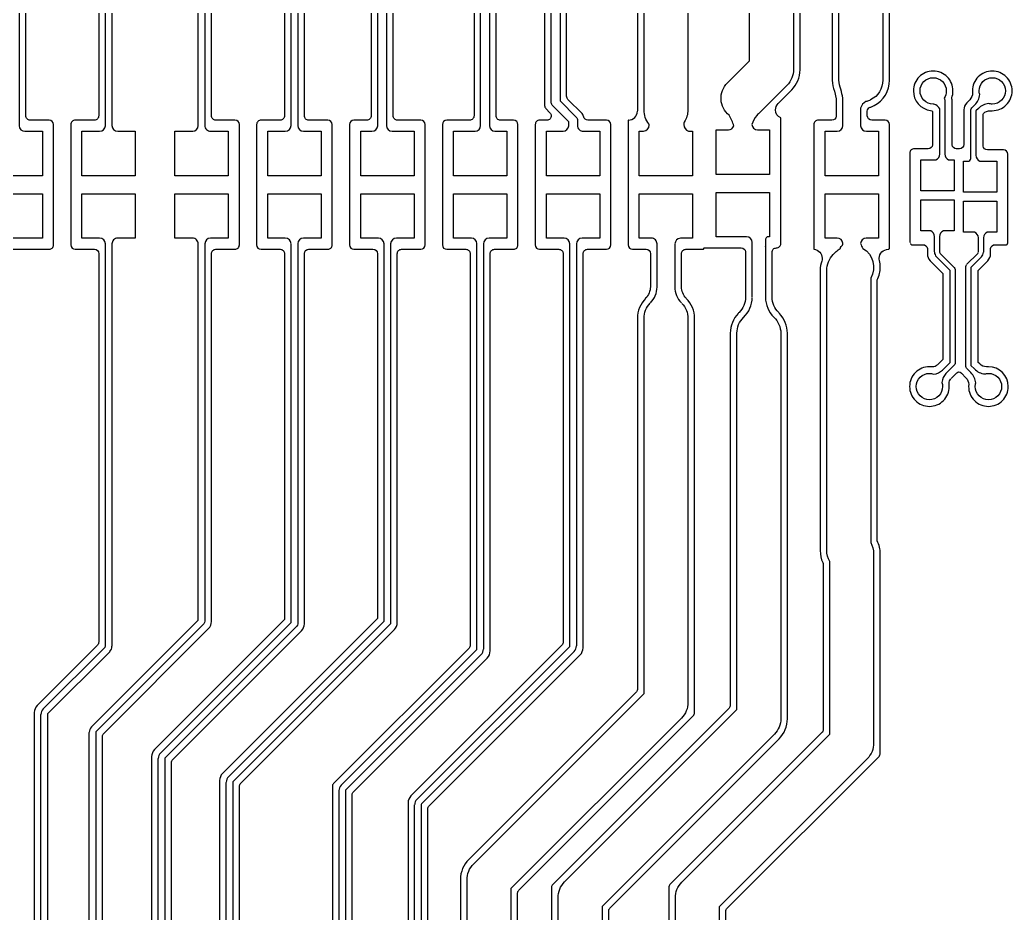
# Model space of a CAD drawing. Extents: x 4328 to 4769, y 264 to 576.
# Drawn here: x 4664.85 to 4676.17, y 452.62 to 462.8 of the extents above; entities that cross this region are included whole.
import ezdxf

# ---------------------------------------------------------------- set-up
doc = ezdxf.new("R2010")
doc.units = 0
doc.layers.add('gbr-dxf_layer0', color=7, linetype='Continuous')

msp = doc.modelspace()

# ---------------------------------------------------------------- linework, layer by layer
at = {"layer": 'gbr-dxf_layer0'}
for p, q in [((4665.904, 472.178), (4665.904, 461.597)), ((4666.963, 471.02), (4666.963, 461.596)), ((4668.021, 467.907), (4668.021, 461.596)), ((4675.281, 460.154), (4675.281, 460.326)), ((4675.338, 460.326), (4675.338, 460.153)), ((4675.78, 460.154), (4675.78, 460.311)), ((4675.837, 460.312), (4675.837, 460.153)), ((4665.829, 455.66), (4665.829, 460.245)), ((4665.904, 460.245), (4665.904, 455.661)), ((4670.139, 460.244), (4670.139, 455.628)), ((4671.198, 460.245), (4671.198, 455.664)), ((4672.32, 460.244), (4672.32, 459.761)), ((4673.353, 460.215), (4673.353, 459.643)), ((4675.646, 460.01), (4675.774, 460.137)), ((4673.353, 459.64), (4673.353, 459.635)), ((4666.951, 455.916), (4665.723, 454.687)), ((4668.01, 455.89), (4666.51, 454.39)), ((4665.119, 454.945), (4665.825, 455.651)), ((4665.878, 455.598), (4665.172, 454.892)), ((4668.517, 454.075), (4670.06, 455.618)), ((4670.113, 455.565), (4668.57, 454.022)), ((4665.094, 444.173), (4665.094, 454.882)), ((4665.169, 454.883), (4665.169, 444.175)), ((4665.644, 444.512), (4665.644, 454.677)), ((4665.719, 454.679), (4665.719, 444.514)), ((4666.432, 444.689), (4666.432, 454.38)), ((4666.507, 454.381), (4666.507, 444.691)), ((4667.206, 444.753), (4667.206, 454.108)), ((4667.281, 454.11), (4667.281, 444.751))]:
    msp.add_line(p, q, dxfattribs=at)
at = {"layer": 'gbr-dxf_layer0', "linetype": 'Continuous'}
for points in [[(4672.793, 461.038), (4672.793, 461.545), (4672.932, 461.545, 0.320614), (4672.992, 461.591, 0.082001), (4672.938, 461.712, -0.443053), (4672.92, 462.082), (4673.172, 462.334), (4673.172, 497.866, -0.199516), (4673.245, 498.043), (4673.502, 498.3, -0.161683), (4673.523, 498.457, -0.223969), (4673.534, 498.487, 0.197902), (4673.582, 498.601), (4673.582, 498.761, 0.40035), (4673.423, 498.919), (4673.088, 498.919), (4673.088, 502.194), (4674.458, 502.194), (4674.458, 498.919), (4674.246, 498.919)], [(4673.672, 497.693), (4673.672, 462.236, -0.205347), (4673.598, 462.053), (4673.274, 461.729, -0.027516), (4673.253, 461.71, 0.101755), (4673.198, 461.607, 0.390944), (4673.262, 461.545), (4673.401, 461.545), (4673.401, 461.038), (4672.793, 461.038)], [(4674.768, 460.818), (4674.768, 461.606, 0.414145), (4674.718, 461.656), (4674.564, 461.656, -0.400007), (4674.514, 461.704), (4674.514, 461.759, -0.288973), (4674.545, 461.803, 0.013702), (4674.561, 461.809, 0.073438), (4674.591, 461.822, 0.280899), (4674.767, 462.112), (4674.767, 468.005, 0.249578), (4675.025, 468.489, 0.249569), (4674.767, 468.973), (4674.767, 469.272, 0.198931), (4674.672, 469.503), (4674.485, 469.69, -0.136152), (4674.475, 469.714), (4674.475, 496.612, -0.136486), (4674.485, 496.636), (4675.02, 497.171, 0.198923), (4675.115, 497.402)], [(4671.922, 475.917), (4668.293, 472.288, 0.198757), (4668.278, 472.253), (4668.278, 470.736, -0.336145), (4668.242, 470.688, 0.751639), (4668.242, 469.567, -0.336075), (4668.278, 469.519), (4668.278, 468.289, 0.19899), (4668.293, 468.254), (4668.843, 467.704, -0.198757), (4668.858, 467.669), (4668.858, 461.706, -0.414253), (4668.808, 461.656), (4668.662, 461.656, 0.414105), (4668.612, 461.606), (4668.612, 460.234, 0.414105), (4668.662, 460.184), (4668.879, 460.184, -0.414082), (4668.929, 460.134), (4668.929, 455.976), (4667.164, 454.21, 0.198961), (4667.131, 454.13), (4667.131, 444.798, -0.199)], [(4667.802, 473.853, -0.341025), (4667.839, 473.805), (4667.839, 473.616, -0.199), (4667.825, 473.58), (4667.477, 473.232, 0.198967), (4667.443, 473.152), (4667.443, 468.356, 0.19896), (4667.477, 468.276), (4667.856, 467.897, -0.199097), (4667.871, 467.862), (4667.871, 461.706, -0.414254), (4667.821, 461.656), (4667.603, 461.656, 0.414253), (4667.553, 461.606), (4667.553, 460.234, 0.414107), (4667.603, 460.184), (4667.821, 460.184, -0.414254), (4667.871, 460.134), (4667.871, 455.963), (4666.389, 454.482, 0.19841), (4666.356, 454.402)], [(4664.845, 473.521), (4664.845, 461.592, 0.401783), (4664.911, 461.529), (4665.111, 461.529), (4665.111, 461.023), (4664.503, 461.023), (4664.503, 461.529), (4664.702, 461.529)], [(4666.583, 444.669), (4666.583, 454.334, -0.198867), (4666.597, 454.37), (4668.064, 455.836, 0.198962), (4668.097, 455.916), (4668.097, 460.134, -0.414254), (4668.147, 460.184), (4668.365, 460.184, 0.414253), (4668.415, 460.234), (4668.415, 461.606, 0.414107), (4668.365, 461.656), (4668.147, 461.656, -0.414254), (4668.097, 461.706), (4668.097, 467.929, 0.198955), (4668.064, 468.009), (4667.685, 468.389, -0.198757), (4667.67, 468.424), (4667.67, 473.085, -0.198831)], [(4671.531, 471.921, -0.127059), (4671.525, 471.945, -0.199011), (4671.539, 471.981), (4672.286, 472.728, -0.198982), (4672.359, 472.758, -0.41409), (4672.461, 472.656), (4672.461, 470.705, -0.199), (4672.446, 470.669), (4672.068, 470.291), (4671.878, 470.234, 0.409137), (4671.305, 469.651, 0.372244), (4671.804, 469.073), (4671.893, 468.964), (4671.893, 461.772, 0.008418), (4671.894, 461.762)], [(4664.772, 460.184), (4665.188, 460.184, 0.414253), (4665.238, 460.234), (4665.238, 461.606, 0.414107), (4665.188, 461.656), (4664.971, 461.656, -0.414254), (4664.921, 461.706), (4664.921, 472.395, -0.729942), (4665.106, 472.454, 0.269993), (4665.641, 472.212, -0.444847), (4665.753, 472.11), (4665.753, 461.706, -0.414228), (4665.703, 461.656), (4665.485, 461.656, 0.414253), (4665.435, 461.606), (4665.435, 460.234, 0.414107), (4665.485, 460.184), (4665.703, 460.184, -0.414082), (4665.753, 460.134), (4665.753, 455.707, -0.199084), (4665.738, 455.671), (4665.051, 454.984, 0.198462), (4665.018, 454.904), (4665.018, 444.22, -0.199268)], [(4669.835, 472.516, 0.25746), (4669.698, 472.44), (4669.698, 465.925), (4670.192, 465.431, -0.207121), (4670.206, 465.394), (4670.206, 461.596)], [(4665.971, 461.529), (4666.17, 461.529), (4666.17, 461.023), (4665.562, 461.023), (4665.562, 461.529), (4665.763, 461.529, 0.404715), (4665.829, 461.593), (4665.829, 472.182, 0.40692), (4665.667, 472.341)], [(4670.106, 461.596), (4670.106, 465.375), (4669.612, 465.869, -0.207121), (4669.598, 465.906), (4669.598, 472.351)], [(4666.963, 461.595, 0.414243), (4667.028, 461.529), (4667.229, 461.529), (4667.229, 461.023), (4666.621, 461.023), (4666.621, 461.529), (4666.824, 461.529, 0.401101), (4666.888, 461.594), (4666.888, 471.024, 0.386602), (4666.738, 471.183, -0.402778), (4666.299, 471.639, -0.319945), (4666.607, 472.071)], [(4665.129, 443.734), (4665.129, 443.758, -0.198855), (4665.144, 443.793), (4665.762, 444.412, 0.198961), (4665.795, 444.492), (4665.795, 454.632, -0.199), (4665.81, 454.667), (4667.005, 455.862, 0.198962), (4667.038, 455.942), (4667.038, 460.134, -0.414254), (4667.088, 460.184), (4667.306, 460.184, 0.414253), (4667.356, 460.234), (4667.356, 461.606, 0.414107), (4667.306, 461.656), (4667.088, 461.656, -0.414254), (4667.038, 461.706), (4667.038, 471.036), (4667.124, 471.187, 0.225517), (4667.339, 471.639)], [(4669.505, 444.882), (4669.505, 453.806, -0.198855), (4669.52, 453.841), (4671.24, 455.562, 0.198961), (4671.274, 455.642), (4671.274, 460.134, -0.414253), (4671.324, 460.184), (4671.541, 460.184, 0.414095), (4671.591, 460.234), (4671.591, 461.606, 0.414145), (4671.541, 461.656), (4671.329, 461.656, -0.331033), (4671.281, 461.692), (4671.275, 461.711, 0.124031), (4671.263, 461.732), (4671.102, 461.892, -0.198874), (4671.087, 461.928), (4671.087, 470.924, -0.035543), (4671.088, 470.931), (4671.252, 471.104, 0.298957), (4671.603, 471.639)], [(4671.21, 461.595, 0.414243), (4671.276, 461.529), (4671.464, 461.529), (4671.464, 461.023), (4670.856, 461.023), (4670.856, 461.529), (4671.046, 461.529, 0.393533), (4671.11, 461.592), (4671.11, 461.636), (4670.928, 461.818, -0.208823), (4670.912, 461.855), (4670.912, 470.996, -0.203655), (4670.926, 471.032)], [(4671.055, 471.02), (4671.012, 470.977), (4671.012, 461.876), (4671.196, 461.692, -0.213161), (4671.21, 461.653), (4671.21, 461.597)], [(4669.033, 461.595, 0.406183), (4669.097, 461.529), (4669.347, 461.529), (4669.347, 461.023), (4668.739, 461.023), (4668.739, 461.529), (4668.868, 461.529, 0.401522), (4668.933, 461.592), (4668.933, 467.721), (4668.369, 468.285, -0.213206), (4668.354, 468.324), (4668.354, 469.547, 0.307299), (4668.251, 469.697, -0.317094), (4667.948, 470.127, -0.315987), (4668.249, 470.557, 0.311841), (4668.354, 470.709)], [(4668.561, 469.699, 0.306313), (4668.454, 469.551), (4668.454, 468.341), (4669.017, 467.778, -0.208823), (4669.033, 467.741), (4669.033, 461.596)], [(4672.344, 469.673, -0.012721), (4672.345, 469.65, -0.068064), (4672.328, 469.528), (4672.396, 469.46, -0.202686), (4672.469, 469.28), (4672.469, 461.772, -0.146479), (4672.428, 461.635, 0.082932), (4672.423, 461.608)], [(4673.603, 454.834), (4673.603, 459.228, 0.192583), (4673.513, 459.453, 0.023305), (4673.504, 459.463, -0.203861), (4673.429, 459.64, 0.018), (4673.428, 459.65), (4673.428, 460.15, -0.414261), (4673.478, 460.2, 0.414242), (4673.528, 460.25), (4673.528, 461.681, -0.294252), (4673.468, 461.774, -0.19881), (4673.498, 461.846), (4673.652, 462, 0.199064), (4673.747, 462.23), (4673.747, 469.427, -0.414253), (4673.797, 469.478)], [(4672.027, 461.601, 0.044166), (4672.025, 461.614, -0.173135), (4671.969, 461.772), (4671.969, 469.036)], [(4670.432, 467.93, 0.118138), (4670.659, 468.08, -0.207749), (4670.734, 468.112, -0.414087), (4670.836, 468.01), (4670.836, 461.823, 0.199), (4670.85, 461.788), (4670.897, 461.741, -0.198964), (4670.912, 461.706, -0.414253), (4670.862, 461.656), (4670.779, 461.656, 0.414253), (4670.729, 461.606), (4670.729, 460.234, 0.414107), (4670.779, 460.184), (4670.997, 460.184, -0.414254), (4671.047, 460.134), (4671.047, 455.71, -0.199011), (4671.032, 455.674), (4669.312, 453.954, 0.19841), (4669.279, 453.874)], [(4674.746, 468.148, 0.208693), (4674.691, 468.03), (4674.691, 462.112, -0.285783), (4674.552, 461.887, -0.115554), (4674.538, 461.881, -0.043224), (4674.497, 461.868, 0.20799), (4674.438, 461.794), (4674.438, 461.592, 0.402864), (4674.504, 461.529), (4674.641, 461.529), (4674.641, 461.023), (4674.033, 461.023), (4674.033, 461.529), (4674.171, 461.529, 0.406183), (4674.235, 461.595)], [(4674.235, 461.597), (4674.235, 461.908, 0.002698), (4674.214, 462.008, -0.107266), (4674.191, 462.112), (4674.191, 468.028, 0.212046), (4674.137, 468.148)], [(4670.215, 455.606), (4670.215, 460.134, -0.414254), (4670.265, 460.184), (4670.482, 460.184, 0.414253), (4670.532, 460.234), (4670.532, 461.606, 0.414107), (4670.482, 461.656), (4670.332, 461.656, -0.414254), (4670.282, 461.706), (4670.282, 465.395, 0.198941), (4670.245, 465.484), (4669.788, 465.942, -0.198811), (4669.773, 465.977), (4669.773, 467.894, -0.413717), (4669.875, 467.996, -0.138023), (4669.929, 467.981, 0.050577), (4670.035, 467.93)], [(4674.115, 468.005), (4674.115, 462.112, 0.100245), (4674.141, 461.985), (4674.159, 461.9), (4674.159, 461.701, -0.38194), (4674.109, 461.656), (4673.955, 461.656, 0.414253), (4673.905, 461.606), (4673.905, 460.184, -0.38969), (4673.999, 460.082, -0.080659), (4673.994, 460.05, 0.080576), (4673.977, 459.947), (4673.977, 456.75, 0.10755), (4674.006, 456.614), (4674.011, 456.604), (4674.011, 454.71, -0.198855), (4673.996, 454.675), (4672.265, 452.944, 0.198757), (4672.251, 452.909), (4672.251, 443.041)], [(4668.088, 461.529), (4668.288, 461.529), (4668.288, 461.023), (4667.68, 461.023), (4667.68, 461.529), (4667.88, 461.529, 0.409828), (4667.946, 461.594), (4667.946, 467.908)], [(4667.357, 444.73), (4667.357, 454.063, -0.199011), (4667.372, 454.098), (4669.123, 455.849, 0.198967), (4669.156, 455.929), (4669.156, 460.134, -0.414257), (4669.206, 460.184), (4669.424, 460.184, 0.414105), (4669.474, 460.234), (4669.474, 461.606, 0.414105), (4669.424, 461.656), (4669.159, 461.656, -0.414254), (4669.109, 461.706), (4669.109, 467.773, 0.198855)], [(4670.031, 465.323), (4670.031, 461.706, -0.414254), (4669.981, 461.656), (4669.72, 461.656, 0.414095), (4669.67, 461.606), (4669.67, 460.234, 0.414145), (4669.72, 460.184), (4669.938, 460.184, -0.414254), (4669.988, 460.134), (4669.988, 455.674, -0.199011), (4669.974, 455.638), (4668.43, 454.095, 0.198964), (4668.416, 454.06), (4668.416, 445.002)], [(4675.681, 461.888), (4675.647, 461.853, 0.198816), (4675.615, 461.775), (4675.615, 461.378, -0.399877), (4675.565, 461.331), (4675.529, 461.331, -0.381941), (4675.48, 461.375), (4675.48, 461.886, 0.054996), (4675.477, 461.91, 0.090037), (4675.491, 461.99, 0.414223), (4675.265, 462.216, 0.41422), (4675.039, 461.99, 0.37636), (4675.236, 461.766, -0.133344), (4675.259, 461.756), (4675.259, 461.375, -0.381798), (4675.209, 461.331), (4675.049, 461.331, 0.414254), (4674.999, 461.281), (4674.999, 460.843)], [(4675.838, 461.733, -0.196738), (4675.916, 461.764, -0.015819), (4675.922, 461.764, 0.018795), (4675.939, 461.764, 0.414222), (4676.165, 461.99, 0.414224), (4675.939, 462.216, 0.41422), (4675.713, 461.99, 0.018484), (4675.714, 461.973, -0.015093), (4675.714, 461.967, -0.197843), (4675.682, 461.889)], [(4675.115, 461.99, -0.414224), (4675.265, 462.14, -0.414224), (4675.415, 461.99, -0.148892), (4675.39, 461.906, -0.194008), (4675.398, 461.886), (4675.398, 461.792)], [(4675.74, 461.831, 0.17422), (4675.795, 461.949, -0.069457), (4675.789, 461.99, -0.414224), (4675.939, 462.14, -0.414224), (4676.089, 461.99, -0.414224), (4675.939, 461.84, -0.069747), (4675.898, 461.845, 0.175148), (4675.78, 461.79), (4675.753, 461.764), (4675.753, 461.257)], [(4675.341, 461.271), (4675.341, 461.784, 0.172895), (4675.274, 461.84, -0.014384), (4675.265, 461.84, -0.414224), (4675.115, 461.99)], [(4675.398, 461.79), (4675.398, 461.268, 0.293019), (4675.441, 461.204), (4675.505, 461.204), (4675.505, 460.85), (4675.126, 460.85), (4675.126, 461.204), (4675.297, 461.204, 0.299964), (4675.341, 461.269)], [(4675.61, 460.836), (4675.61, 461.19), (4675.672, 461.19, 0.272805), (4675.696, 461.231), (4675.696, 461.775, -0.199451), (4675.705, 461.796), (4675.739, 461.83)], [(4671.791, 461.656, 0.414713), (4671.788, 461.653), (4671.788, 460.234, 0.414105), (4671.838, 460.184), (4671.992, 460.184, -0.414107), (4672.042, 460.134), (4672.042, 459.767, 0.015017), (4672.041, 459.757, -0.197874), (4671.987, 459.626)], [(4676.117, 460.818), (4676.117, 461.267, 0.414107), (4676.067, 461.317), (4675.885, 461.317, -0.381963), (4675.835, 461.361), (4675.835, 461.73)], [(4670.206, 461.595, 0.406183), (4670.27, 461.529), (4670.405, 461.529), (4670.405, 461.023), (4669.797, 461.023), (4669.797, 461.529), (4670.043, 461.529, 0.402864), (4670.106, 461.595)], [(4672.423, 461.606, 0.312713), (4672.476, 461.529), (4672.523, 461.529), (4672.523, 461.023), (4671.915, 461.023), (4671.915, 461.529), (4671.963, 461.529)], [(4675.753, 461.256, 0.300207), (4675.797, 461.19), (4675.989, 461.19), (4675.989, 460.836), (4675.61, 460.836)], [(4673.203, 459.642), (4673.203, 460.263, 0.407038), (4673.137, 460.327), (4672.793, 460.327), (4672.793, 460.833), (4673.401, 460.833), (4673.401, 460.327), (4673.373, 460.327, 0.099669), (4673.353, 460.298), (4673.353, 460.221)], [(4674.999, 460.843), (4674.999, 460.268, 0.414776), (4675.002, 460.265, -0.414945), (4675.005, 460.262)], [(4664.503, 460.316, -0.206218), (4664.503, 460.343), (4664.503, 460.818), (4665.111, 460.818), (4665.111, 460.312), (4664.713, 460.312)], [(4665.762, 460.311), (4665.562, 460.311), (4665.562, 460.818), (4666.17, 460.818), (4666.17, 460.311), (4665.969, 460.311, 0.414243), (4665.904, 460.246)], [(4666.888, 460.246, 0.414243), (4666.822, 460.311), (4666.621, 460.311), (4666.621, 460.818), (4667.229, 460.818), (4667.229, 460.311), (4667.026, 460.311, 0.396706), (4666.963, 460.248), (4666.963, 455.944, -0.205919), (4666.952, 455.916)], [(4666.878, 427.082), (4666.878, 437.454, -0.202686), (4666.951, 437.635), (4672.326, 443.009), (4672.326, 452.791, -0.202686), (4672.4, 452.971), (4674.086, 454.658), (4674.086, 456.624, -0.138512), (4674.053, 456.756), (4674.053, 459.944, -0.202686), (4674.126, 460.124), (4674.16, 460.158, -0.060907), (4674.207, 460.195, -0.168391), (4674.217, 460.215, 0.166978), (4674.236, 460.254, 0.379335), (4674.171, 460.311), (4674.033, 460.311), (4674.033, 460.818), (4674.641, 460.818), (4674.641, 460.311), (4674.504, 460.311)], [(4667.232, 454.172), (4669.005, 455.945), (4669.005, 460.248, 0.396707), (4668.941, 460.311), (4668.739, 460.311), (4668.739, 460.818), (4669.347, 460.818), (4669.347, 460.311), (4669.146, 460.311, 0.409137), (4669.08, 460.247), (4669.08, 455.931, -0.208774), (4669.069, 455.903), (4667.285, 454.118, 0.184804), (4667.281, 454.11)], [(4667.879, 460.311), (4667.68, 460.311), (4667.68, 460.818), (4668.288, 460.818), (4668.288, 460.311), (4668.087, 460.311, 0.401783), (4668.021, 460.249), (4668.021, 455.916, -0.195893), (4668.011, 455.89)], [(4670.064, 455.627), (4670.064, 460.249, 0.388162), (4670.001, 460.311), (4669.797, 460.311), (4669.797, 460.818), (4670.405, 460.818), (4670.405, 460.311), (4670.203, 460.311, 0.406183), (4670.139, 460.246)], [(4671.123, 455.663), (4671.123, 460.247, 0.409137), (4671.057, 460.311), (4670.856, 460.311), (4670.856, 460.818), (4671.464, 460.818), (4671.464, 460.311), (4671.262, 460.311, 0.406183), (4671.198, 460.246)], [(4672.05, 460.311), (4671.915, 460.311), (4671.915, 460.818), (4672.523, 460.818), (4672.523, 460.311), (4672.384, 460.311, 0.402864), (4672.321, 460.246)], [(4674.662, 456.716, 0.115838), (4674.628, 456.861), (4674.628, 459.836, 0.115727), (4674.662, 459.981, 0.060186), (4674.653, 460.058, -0.060057), (4674.65, 460.082, -0.414088), (4674.752, 460.184, 0.414322), (4674.768, 460.2), (4674.768, 460.818)], [(4675.281, 460.329, 0.291885), (4675.237, 460.393), (4675.126, 460.393), (4675.126, 460.747), (4675.505, 460.747), (4675.505, 460.393), (4675.381, 460.393, 0.292237), (4675.338, 460.329)], [(4675.61, 460.379), (4675.61, 460.733), (4675.989, 460.733), (4675.989, 460.379), (4675.881, 460.379, 0.290294), (4675.837, 460.316)], [(4676.115, 460.252, 0.415004), (4676.117, 460.254), (4676.117, 460.818)], [(4672.117, 459.757), (4672.117, 460.246, 0.414243), (4672.052, 460.311)], [(4674.502, 460.311, 0.400909), (4674.437, 460.249, 0.081794), (4674.465, 460.195, -0.40965), (4674.553, 459.856), (4674.553, 456.841, -0.132155), (4674.586, 456.716), (4674.586, 454.558, -0.202686), (4674.513, 454.378), (4672.826, 452.691), (4672.826, 442.906, -0.196199), (4672.755, 442.731)], [(4675.78, 460.316, 0.289842), (4675.737, 460.379), (4675.61, 460.379)], [(4672.45, 459.626, -0.19788), (4672.397, 459.757, 0.015009), (4672.396, 459.767), (4672.396, 460.134, -0.414253), (4672.446, 460.184), (4672.642, 460.184, 0.414408), (4672.65, 460.192, -0.414531), (4672.658, 460.2), (4673.077, 460.2, -0.37902), (4673.127, 460.156), (4673.127, 459.64, -0.203867), (4673.052, 459.463, 0.022008), (4673.043, 459.454, 0.193291), (4672.952, 459.229)], [(4675.005, 460.251, 0.41432), (4675.019, 460.237), (4675.149, 460.237, -0.382123), (4675.199, 460.193), (4675.199, 460.153, 0.015759), (4675.199, 460.143), (4675.199, 460.132, 0.198934), (4675.231, 460.054), (4675.238, 460.047, 0.017055), (4675.246, 460.039), (4675.376, 459.909), (4675.376, 458.929), (4675.313, 458.866)], [(4675.919, 460.153), (4675.919, 460.193, -0.381985), (4675.969, 460.237), (4676.1, 460.237, 0.414365), (4676.113, 460.25)], [(4675.345, 460.136), (4675.504, 459.977, -0.221551), (4675.515, 459.955), (4675.515, 458.883, -0.199584), (4675.506, 458.863), (4675.411, 458.768)], [(4675.88, 458.845, -0.017476), (4675.872, 458.845, -0.197333), (4675.795, 458.877), (4675.777, 458.895), (4675.777, 459.944), (4675.872, 460.039, 0.017275), (4675.88, 460.047), (4675.887, 460.054, 0.198937), (4675.919, 460.132), (4675.919, 460.143, 0.015758), (4675.919, 460.153)], [(4675.694, 458.781), (4675.646, 458.829, -0.209922), (4675.638, 458.85), (4675.638, 459.987, -0.217935), (4675.646, 460.009)], [(4671.987, 459.625, 0.196948), (4671.893, 459.396), (4671.893, 455.167, -0.136155), (4671.883, 455.142), (4669.972, 453.231, 0.198907), (4669.876, 453.001), (4669.876, 443.995), (4665.898, 440.017, -0.182587), (4665.831, 439.991, -0.414018), (4665.729, 440.093)], [(4666.304, 439.311), (4666.304, 439.483, -0.158947), (4666.316, 439.512), (4670.433, 443.629, 0.198921), (4670.528, 443.86), (4670.528, 452.848, -0.175642), (4670.542, 452.88), (4672.449, 454.787, 0.008849), (4672.457, 454.795), (4672.53, 454.868, 0.198874), (4672.545, 454.903), (4672.545, 455.009, 0.00706), (4672.545, 455.017), (4672.545, 459.396, 0.196943), (4672.451, 459.625)], [(4673.353, 459.634, 0.195394), (4673.448, 459.412, -0.208909), (4673.528, 459.228), (4673.528, 454.834, -0.196199), (4673.456, 454.659)], [(4665.801, 439.812), (4669.952, 443.963), (4669.952, 452.997, -0.202686), (4670.026, 453.178), (4671.969, 455.121), (4671.969, 459.396, -0.196269), (4672.04, 459.571)], [(4672.401, 459.568, -0.191396), (4672.469, 459.396), (4672.469, 455.021, -0.202686), (4672.396, 454.841), (4670.452, 452.897), (4670.452, 443.864, -0.202686), (4670.379, 443.683), (4666.228, 439.532), (4666.228, 426.575), (4667.841, 424.961, -0.453135), (4667.817, 424.586, 0.198909), (4667.783, 424.504)], [(4666.303, 426.812), (4666.303, 438.855, -0.202692), (4666.376, 439.035), (4670.99, 443.649), (4670.99, 452.793, -0.202686), (4671.063, 452.973), (4673.028, 454.938), (4673.028, 459.228, -0.203143), (4673.104, 459.408)], [(4672.952, 459.228), (4672.952, 454.99, -0.198989), (4672.938, 454.954), (4670.929, 452.946, 0.198964), (4670.914, 452.911), (4670.914, 443.681), (4666.478, 439.244, -0.198619), (4666.406, 439.214, -0.399993), (4666.304, 439.311)], [(4675.312, 458.865, -0.196884), (4675.259, 458.844, -0.026629), (4675.251, 458.844, 0.031483), (4675.222, 458.846, 0.414224), (4674.996, 458.62)], [(4675.072, 458.62, -0.414224), (4675.222, 458.77, -0.080512), (4675.27, 458.762, 0.180653), (4675.37, 458.808)], [(4675.67, 458.634, 0.015751), (4675.669, 458.62, 0.41422), (4675.895, 458.394, 0.414224), (4676.121, 458.62, 0.414192), (4675.895, 458.846, 0.01631), (4675.881, 458.845)], [(4675.736, 458.82, 0.174935), (4675.854, 458.764, -0.069572), (4675.895, 458.77, -0.414224), (4676.045, 458.62, -0.414224), (4675.895, 458.47, -0.414224), (4675.745, 458.62, -0.069844), (4675.751, 458.661, 0.175028), (4675.696, 458.779)], [(4674.996, 458.62, 0.414224), (4675.222, 458.394, 0.41422), (4675.448, 458.62, 0.030805), (4675.447, 458.647, -0.028631), (4675.446, 458.656, -0.196783), (4675.468, 458.709)], [(4675.411, 458.768, 0.180903), (4675.365, 458.667, -0.080309), (4675.372, 458.62, -0.414224), (4675.222, 458.47, -0.414224), (4675.072, 458.62)], [(4675.469, 458.71), (4675.534, 458.776, -0.199129), (4675.559, 458.786, -0.19888), (4675.584, 458.776, 0.015176), (4675.588, 458.771), (4675.638, 458.721, -0.197286), (4675.67, 458.643, -0.017648), (4675.67, 458.636)], [(4669.076, 424.34), (4669.076, 425.46, 0.199064), (4668.98, 425.691), (4667.469, 427.203, -0.198874), (4667.454, 427.238), (4667.454, 437.302, -0.198856), (4667.469, 437.338), (4672.807, 442.675, 0.198913), (4672.902, 442.906), (4672.902, 452.639, -0.198756), (4672.917, 452.674), (4674.648, 454.405, 0.198757), (4674.662, 454.441), (4674.662, 456.716)], [(4669.38, 453.915), (4671.119, 455.654, 0.184709), (4671.123, 455.662)], [(4665.607, 441.379), (4665.607, 441.853, -0.198857), (4665.622, 441.888), (4668.609, 444.875, 0.198962), (4668.642, 444.955), (4668.642, 453.966, -0.199011), (4668.657, 454.002), (4670.182, 455.526, 0.198325), (4670.215, 455.606)], [(4671.172, 455.601), (4669.433, 453.862, 0.199005), (4669.429, 453.853)], [(4666.879, 437.79), (4666.879, 438.703, -0.19899), (4666.893, 438.738), (4671.471, 443.315, 0.198779), (4671.566, 443.545), (4671.566, 452.641, -0.199144), (4671.58, 452.676), (4673.508, 454.604, 0.198733), (4673.603, 454.834)], [(4673.455, 454.657), (4671.49, 452.693), (4671.49, 443.549, -0.202692), (4671.417, 443.369), (4666.803, 438.755), (4666.803, 426.91), (4667.97, 425.743, -0.062853), (4668.009, 425.693, 0.059382), (4668.267, 425.362)], [(4666.356, 454.402), (4666.356, 444.736, -0.198857), (4666.342, 444.701), (4665.303, 443.662, -0.198583), (4665.231, 443.632, -0.414081), (4665.129, 443.734)], [(4668.567, 454.011), (4668.567, 444.957, -0.205919), (4668.556, 444.929)], [(4665.578, 441.086, -0.198846), (4665.604, 441.147), (4669.354, 444.898), (4669.354, 453.853)], [(4669.279, 453.874), (4669.279, 444.929), (4665.692, 441.343, -0.198996), (4665.657, 441.329, -0.414254), (4665.607, 441.379)], [(4669.429, 453.851), (4669.429, 444.884, -0.205919), (4669.419, 444.856)]]:
    msp.add_lwpolyline(points, format="xyb", dxfattribs=at)
for points in [[(4665.67, 454.74), (4666.888, 455.958), (4666.888, 460.244)], [(4666.457, 454.443), (4667.946, 455.932), (4667.946, 460.243)], [(4675.37, 458.808), (4675.458, 458.895), (4675.458, 459.943), (4675.304, 460.097)], [(4675.814, 460.097), (4675.695, 459.978), (4675.695, 458.861), (4675.736, 458.82)], [(4665.482, 441.961), (4668.492, 444.971), (4668.492, 454.013)]]:
    msp.add_lwpolyline(points, dxfattribs=at)
at = {"layer": 'gbr-dxf_layer0'}
for centre, radius, start, end in [((4671.791, 461.758), 0.102, 270, 0), ((4665.969, 461.595), 0.0657, 180, 270), ((4668.087, 461.595), 0.0657, 180, 270), ((4671.955, 461.6), 0.0717, 276.9131, 0.0025), ((4665.763, 460.246), 0.0657, 0, 90), ((4667.88, 460.246), 0.0657, 0, 90), ((4673.319, 460.218), 0.0343, 354.9221, 5.0779), ((4675.359, 460.153), 0.0785, 180.0134, 223.7168), ((4675.359, 460.153), 0.0215, 182.0645, 225.0088), ((4675.759, 460.153), 0.0215, 314.9888, 359.9896), ((4675.759, 460.153), 0.0785, 314.9873, 358.9255), ((4671.856, 459.757), 0.262, 315.2324, 359.208), ((4672.582, 459.757), 0.262, 179.9993, 224.7676), ((4672.882, 459.64), 0.321, 313.9114, 359.0411), ((4665.816, 455.66), 0.0125, 315.0251, 356.8152), ((4665.816, 455.66), 0.0875, 315.1093, 359.9858), ((4671.11, 455.663), 0.0875, 315.1142, 0.0127), ((4670.051, 455.627), 0.0125, 315.0288, 356.8477), ((4670.051, 455.627), 0.0875, 315.0331, 0.0126), ((4665.181, 454.883), 0.0875, 135.0225, 179.994), ((4665.181, 454.883), 0.0125, 135.0184, 176.8249), ((4665.732, 454.679), 0.0875, 134.9819, 179.9545), ((4665.732, 454.679), 0.0125, 134.991, 176.7907), ((4666.519, 454.381), 0.0875, 135.3362, 179.9535), ((4666.519, 454.381), 0.0125, 135.8516, 176.7921), ((4667.294, 454.11), 0.0875, 135.1013, 179.9941), ((4668.579, 454.013), 0.0875, 135.0228, 178.0282), ((4668.579, 454.013), 0.0125, 135.0139, 179.9862), ((4669.442, 453.853), 0.0875, 135.1016, 178.0266)]:
    msp.add_arc(centre, radius, start, end, dxfattribs=at)

doc.saveas('drawing.dxf')
